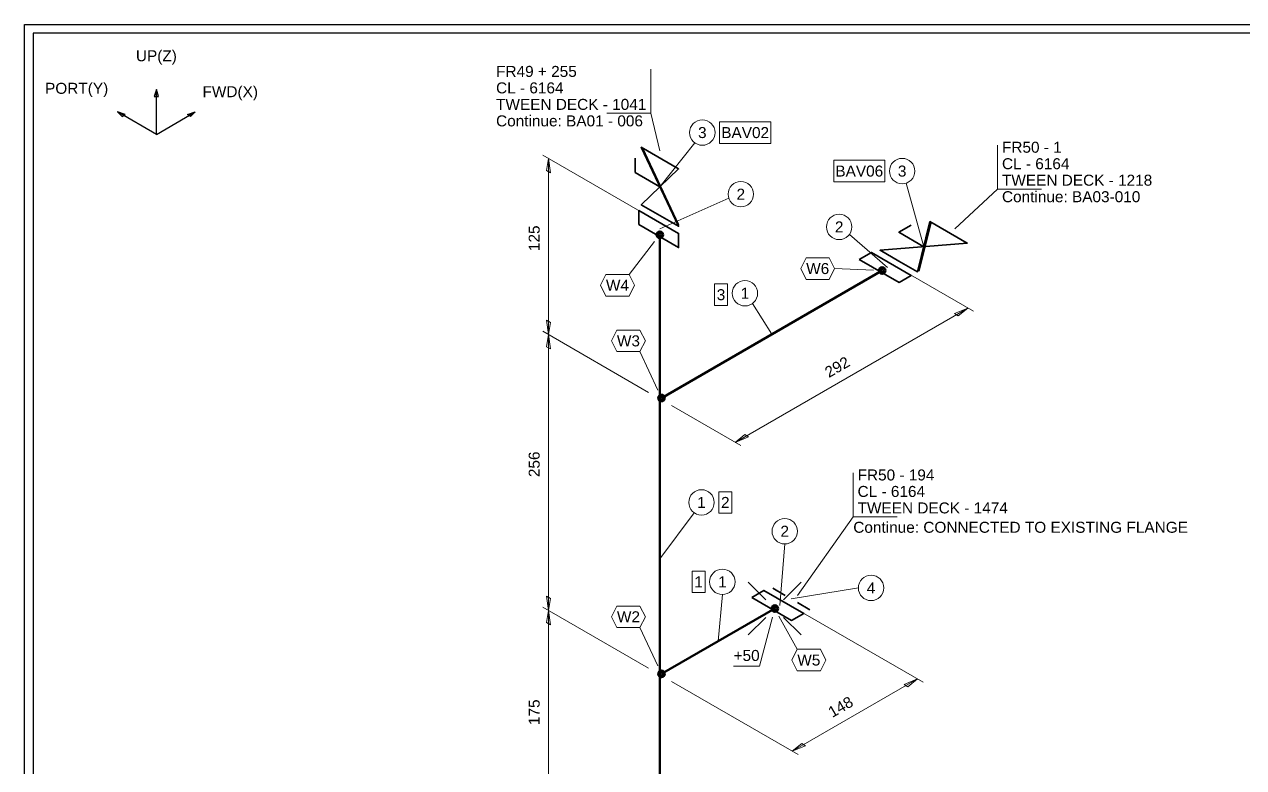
# Model space of a CAD drawing. Header units: millimetres. Extents: x 0 to 420, y 0 to 297.
# Drawn here: x 0 to 277.1, y 128 to 297 of the extents above; entities that cross this region are included whole.
import ezdxf
from ezdxf.enums import TextEntityAlignment as Align

# ---------------------------------------------------------------- set-up
doc = ezdxf.new("R2010")
doc.units = ezdxf.units.MM
for name, color, linetype in [('I_Coordinates', 11, 'Continuous'), ('I_CutNumbers', 10, 'Continuous'), ('I_Dimensions', 4, 'Continuous'), ('I_OtherComponents', 2, 'Continuous'), ('I_PartNumbers', 9, 'Continuous'), ('I_Pipes', 1, 'Continuous'), ('I_Tags', 8, 'Continuous'), ('SymbolsOnDrawingSheet', 1, 'Continuous')]:
    doc.layers.add(name, color=color, linetype=linetype)
doc.styles.add('Cadmatic Default Text', font='arial.ttf')

# ---------------------------------------------------------------- blocks, each defined once
blk = doc.blocks.new('SEDS_SPOOL_FORMAT_Gol_8')
at = {"layer": 'SymbolsOnDrawingSheet', "linetype": 'ByBlock', "lineweight": -3, "flags": 128}
for points in [[(0, 297), (420, 297), (420, 0), (0, 0), (0, 297)], [(418.01, 295.01), (2, 295.01)], [(2, 295.01), (2, 2)]]:
    blk.add_lwpolyline(points, dxfattribs=at)
blk = doc.blocks.new('BA01728716698_PRT_32_3')
at = {"layer": 'I_OtherComponents', "linetype": 'ByBlock', "lineweight": 35}
blk.add_line((96.69, 228.11), (88.49, 245.59), dxfattribs=at)
at = {"layer": 'I_OtherComponents', "linetype": 'ByBlock', "lineweight": 35, "flags": 128}
for points in [[(92.45, 230.24), (88.21, 232.69), (96.69, 240.85), (88.21, 245.75), (96.69, 227.79), (92.45, 230.24)], [(92.45, 236.77), (86.79, 240.03), (86.79, 243.3)]]:
    blk.add_lwpolyline(points, dxfattribs=at)
at = {"layer": 'I_OtherComponents', "flags": 1}
blk.add_attdef('ValvePos', (92.45, 236.77), '', height=2.5, dxfattribs=at)
blk = doc.blocks.new('BA01728716698_PRT_33_3')
at = {"layer": 'I_OtherComponents', "linetype": 'ByBlock', "lineweight": 35, "flags": 128}
blk.add_lwpolyline([(87.64, 228.17), (87.64, 231.38), (96.69, 226.16), (96.69, 222.94), (87.64, 228.17)], dxfattribs=at)
at = {"layer": 'I_OtherComponents', "linetype": 'ByBlock', "lineweight": 50}
for radius in [0.75, 0.375]:
    blk.add_circle((92.45, 225.88), radius, dxfattribs=at)
blk = doc.blocks.new('BA01728716698_PRT_34_3')
at = {"layer": 'I_Pipes', "linetype": 'ByBlock', "lineweight": 50}
blk.add_line((92.45, 78.53), (92.45, 225.88), dxfattribs=at)
blk = doc.blocks.new('BA01728716698_PRT_86_3')
at = {"layer": 'I_OtherComponents', "linetype": 'ByBlock', "lineweight": 35}
blk.add_line((151.28, 217.61), (154.11, 228.72), dxfattribs=at)
at = {"layer": 'I_OtherComponents', "linetype": 'ByBlock', "lineweight": 35, "flags": 128}
for points in [[(146.76, 219.9), (142.51, 222.35), (162.31, 223.98), (153.83, 228.88), (151, 217.45), (146.76, 219.9)], [(152.41, 223.16), (146.76, 226.43), (149.58, 228.06)]]:
    blk.add_lwpolyline(points, dxfattribs=at)
at = {"layer": 'I_OtherComponents', "flags": 1}
blk.add_attdef('ValvePos', (152.41, 223.16), '', height=2.5, dxfattribs=at)
blk = doc.blocks.new('BA01728716698_PRT_87_3')
at = {"layer": 'I_OtherComponents', "linetype": 'ByBlock', "lineweight": 35, "flags": 128}
blk.add_lwpolyline([(137.75, 220.25), (140.53, 221.86), (149.58, 216.63), (146.8, 215.03), (137.75, 220.25)], dxfattribs=at)
at = {"layer": 'I_OtherComponents', "linetype": 'ByBlock', "lineweight": 50}
for radius in [0.75, 0.375]:
    blk.add_circle((142.98, 217.72), radius, dxfattribs=at)
blk = doc.blocks.new('BA01728716698_PRT_88_3')
at = {"layer": 'I_Pipes', "linetype": 'ByBlock', "lineweight": 50}
blk.add_line((142.98, 217.72), (92.8, 188.75), dxfattribs=at)
blk = doc.blocks.new('BA01728716698_PRT_89_3')
at = {"layer": 'I_OtherComponents', "linetype": 'ByBlock', "lineweight": 35, "flags": 128}
blk.add_lwpolyline([(113.32, 143.41), (116.1, 145.02), (125.15, 139.79), (122.37, 138.19), (113.32, 143.41)], dxfattribs=at)
at = {"layer": 'I_OtherComponents', "linetype": 'ByBlock', "lineweight": 50}
for radius in [0.75, 0.375]:
    blk.add_circle((118.55, 140.88), radius, dxfattribs=at)
blk = doc.blocks.new('BA01728716698_PRT_90_3')
at = {"layer": 'I_Pipes', "linetype": 'ByBlock', "lineweight": 50}
blk.add_line((118.55, 140.88), (92.8, 126.02), dxfattribs=at)
blk = doc.blocks.new('BA01728716698_PRT_93_3')
at = {"layer": 'I_OtherComponents', "linetype": 'ByBlock', "lineweight": 35}
for p, q in [((120.9, 143.87), (118.08, 145.51)), ((126.56, 140.61), (123.73, 142.24))]:
    blk.add_line(p, q, dxfattribs=at)
blk = doc.blocks.new('BA01728716698_DIM_0_3')
at = {"layer": 'I_Dimensions', "linetype": 'ByBlock', "lineweight": 0}
for p, q in [((65.82, 141.19), (89.85, 127.31)), ((67.12, 90.44), (67.12, 140.44)), ((89.85, 77.31), (65.82, 91.19))]:
    blk.add_line(p, q, dxfattribs=at)
at = {"layer": 'I_Dimensions', "linetype": 'ByBlock', "lineweight": 0, "flags": 128}
for points in [[(67.12, 140.44), (67.55, 137.19), (66.68, 137.69), (67.12, 140.44)], [(67.12, 90.44), (67.55, 93.19), (66.68, 93.69), (67.12, 90.44)]]:
    blk.add_lwpolyline(points, dxfattribs=at)
at = {"layer": 'I_Dimensions', "linetype": 'ByBlock', "lineweight": 0, "style": 'Cadmatic Default Text'}
blk.add_text('175', height=2.5, rotation=90, dxfattribs=at).set_placement((63.87, 117.31), align=Align.MIDDLE_CENTER)
blk = doc.blocks.new('BA01728716698_DIM_1_3')
at = {"layer": 'I_Dimensions', "linetype": 'ByBlock', "lineweight": 0}
for p, q in [((65.82, 203.92), (89.85, 190.04)), ((67.12, 140.44), (67.12, 203.17)), ((89.85, 127.31), (65.82, 141.19))]:
    blk.add_line(p, q, dxfattribs=at)
at = {"layer": 'I_Dimensions', "linetype": 'ByBlock', "lineweight": 0, "flags": 128}
for points in [[(67.12, 203.17), (67.55, 199.92), (66.68, 200.42), (67.12, 203.17)], [(67.12, 140.44), (67.55, 143.19), (66.68, 143.69), (67.12, 140.44)]]:
    blk.add_lwpolyline(points, dxfattribs=at)
at = {"layer": 'I_Dimensions', "linetype": 'ByBlock', "lineweight": 0, "style": 'Cadmatic Default Text'}
blk.add_text('256', height=2.5, rotation=90, dxfattribs=at).set_placement((63.87, 173.68), align=Align.MIDDLE_CENTER)
blk = doc.blocks.new('BA01728716698_DIM_2_3')
at = {"layer": 'I_Dimensions', "linetype": 'ByBlock', "lineweight": 0}
for p, q in [((65.82, 243.98), (89.85, 230.1)), ((67.12, 203.17), (67.12, 243.23)), ((89.85, 190.04), (65.82, 203.92))]:
    blk.add_line(p, q, dxfattribs=at)
at = {"layer": 'I_Dimensions', "linetype": 'ByBlock', "lineweight": 0, "flags": 128}
for points in [[(67.12, 243.23), (67.55, 239.98), (66.68, 240.48), (67.12, 243.23)], [(67.12, 203.17), (67.55, 205.92), (66.68, 206.42), (67.12, 203.17)]]:
    blk.add_lwpolyline(points, dxfattribs=at)
at = {"layer": 'I_Dimensions', "linetype": 'ByBlock', "lineweight": 0, "style": 'Cadmatic Default Text'}
blk.add_text('125', height=2.5, rotation=90, dxfattribs=at).set_placement((63.87, 225.07), align=Align.MIDDLE_CENTER)
blk = doc.blocks.new('BA01728716698_DIM_3_3')
at = {"layer": 'I_Dimensions', "linetype": 'ByBlock', "lineweight": 0}
for p, q in [((152.3, 124.12), (123.5, 140.74)), ((122.54, 108.44), (151, 124.87)), ((95.05, 124.31), (123.84, 107.69))]:
    blk.add_line(p, q, dxfattribs=at)
at = {"layer": 'I_Dimensions', "linetype": 'ByBlock', "lineweight": 0, "flags": 128}
for points in [[(151, 124.87), (148.83, 123.12), (147.97, 123.62), (151, 124.87)], [(122.54, 108.44), (125.57, 109.69), (124.71, 110.19), (122.54, 108.44)]]:
    blk.add_lwpolyline(points, dxfattribs=at)
at = {"layer": 'I_Dimensions', "linetype": 'ByBlock', "lineweight": 0, "style": 'Cadmatic Default Text'}
blk.add_text('148', height=2.5, rotation=30, dxfattribs=at).set_placement((133.52, 118.53), align=Align.MIDDLE_CENTER)
blk = doc.blocks.new('BA01728716698_DIM_4_3')
at = {"layer": 'I_Dimensions', "linetype": 'ByBlock', "lineweight": 0}
for p, q in [((163.74, 208.46), (147.94, 217.58)), ((109.55, 178.67), (162.44, 209.21)), ((95.05, 187.04), (110.85, 177.92))]:
    blk.add_line(p, q, dxfattribs=at)
at = {"layer": 'I_Dimensions', "linetype": 'ByBlock', "lineweight": 0, "flags": 128}
for points in [[(162.44, 209.21), (160.28, 207.46), (159.41, 207.96), (162.44, 209.21)], [(109.55, 178.67), (112.58, 179.92), (111.72, 180.42), (109.55, 178.67)]]:
    blk.add_lwpolyline(points, dxfattribs=at)
at = {"layer": 'I_Dimensions', "linetype": 'ByBlock', "lineweight": 0, "style": 'Cadmatic Default Text'}
blk.add_text('292', height=2.5, rotation=30, dxfattribs=at).set_placement((132.75, 195.81), align=Align.MIDDLE_CENTER)
blk = doc.blocks.new('BA01728716698_CRD_1_3')
at = {"layer": 'I_Coordinates', "linetype": 'ByBlock', "lineweight": 0}
blk.add_line((169.2, 236.27), (159.48, 227.25), dxfattribs=at)
at = {"layer": 'I_Coordinates', "linetype": 'ByBlock', "lineweight": 0, "flags": 128}
blk.add_lwpolyline([(169.2, 246.27), (169.2, 236.27), (179.2, 236.27)], dxfattribs=at)
at = {"layer": 'I_Coordinates', "linetype": 'ByBlock', "lineweight": 0, "style": 'Cadmatic Default Text'}
for s, p in [('FR50 - 1', (170.2, 244.52)), ('CL - 6164', (170.2, 240.77)), ('TWEEN DECK - 1218', (170.2, 237.02)), ('Continue: BA03-010', (170.2, 233.27))]:
    blk.add_text(s, height=2.5, dxfattribs=at).set_placement(p)
blk = doc.blocks.new('BA01728716698_CRD_3_3')
at = {"layer": 'I_Coordinates', "linetype": 'ByBlock', "lineweight": 0}
blk.add_line((90.37, 253.51), (92.45, 244.93), dxfattribs=at)
at = {"layer": 'I_Coordinates', "linetype": 'ByBlock', "lineweight": 0, "flags": 128}
blk.add_lwpolyline([(90.37, 263.51), (90.37, 253.51), (80.37, 253.51)], dxfattribs=at)
at = {"layer": 'I_Coordinates', "linetype": 'ByBlock', "lineweight": 0, "style": 'Cadmatic Default Text'}
for s, p in [('FR49 + 255', (55.21, 261.76)), ('CL - 6164', (55.21, 258.01)), ('TWEEN DECK - 1041', (55.21, 254.26)), ('Continue: BA01 - 006', (55.21, 250.51))]:
    blk.add_text(s, height=2.5, dxfattribs=at).set_placement(p)
blk = doc.blocks.new('BA01728716698_PTN_0_3')
at = {"layer": 'I_PartNumbers', "linetype": 'ByBlock', "lineweight": 0}
blk.add_line((108.09, 234.19), (92.45, 227.24), dxfattribs=at)
blk.add_circle((110.85, 235.09), 2.89, dxfattribs=at)
at = {"layer": 'I_PartNumbers', "linetype": 'ByBlock', "lineweight": 0, "style": 'Cadmatic Default Text'}
blk.add_text('2', height=2.5, dxfattribs=at).set_placement((110.85, 235.09), align=Align.MIDDLE_CENTER)
blk = doc.blocks.new('BA01728716698_PTN_1_3')
at = {"layer": 'I_PartNumbers', "linetype": 'ByBlock', "lineweight": 0}
blk.add_line((100.39, 246.76), (92.45, 236.77), dxfattribs=at)
blk.add_circle((102.09, 249.1), 2.89, dxfattribs=at)
at = {"layer": 'I_PartNumbers', "linetype": 'ByBlock', "lineweight": 0, "style": 'Cadmatic Default Text'}
blk.add_text('3', height=2.5, dxfattribs=at).set_placement((102.09, 249.1), align=Align.MIDDLE_CENTER)
blk = doc.blocks.new('BA01728716698_PTN_2_3')
at = {"layer": 'I_PartNumbers', "linetype": 'ByBlock', "lineweight": 0}
blk.add_line((113.48, 210.23), (117.89, 203.23), dxfattribs=at)
blk.add_circle((111.78, 212.57), 2.89, dxfattribs=at)
at = {"layer": 'I_PartNumbers', "linetype": 'ByBlock', "lineweight": 0, "style": 'Cadmatic Default Text'}
blk.add_text('1', height=2.5, dxfattribs=at).set_placement((111.78, 212.57), align=Align.MIDDLE_CENTER)
blk = doc.blocks.new('BA01728716698_PTN_3_3')
at = {"layer": 'I_PartNumbers', "linetype": 'ByBlock', "lineweight": 0}
blk.add_line((148.4, 237.6), (152.41, 223.16), dxfattribs=at)
blk.add_circle((147.51, 240.35), 2.89, dxfattribs=at)
at = {"layer": 'I_PartNumbers', "linetype": 'ByBlock', "lineweight": 0, "style": 'Cadmatic Default Text'}
blk.add_text('3', height=2.5, dxfattribs=at).set_placement((147.51, 240.35), align=Align.MIDDLE_CENTER)
blk = doc.blocks.new('BA01728716698_PTN_4_3')
at = {"layer": 'I_PartNumbers', "linetype": 'ByBlock', "lineweight": 0}
blk.add_line((135.54, 225.95), (144.16, 218.4), dxfattribs=at)
blk.add_circle((133.2, 227.65), 2.89, dxfattribs=at)
at = {"layer": 'I_PartNumbers', "linetype": 'ByBlock', "lineweight": 0, "style": 'Cadmatic Default Text'}
blk.add_text('2', height=2.5, dxfattribs=at).set_placement((133.2, 227.65), align=Align.MIDDLE_CENTER)
blk = doc.blocks.new('BA01728716698_PTN_5_3')
at = {"layer": 'I_PartNumbers', "linetype": 'ByBlock', "lineweight": 0}
blk.add_line((100.21, 162.66), (92.45, 152.21), dxfattribs=at)
blk.add_circle((101.91, 165.01), 2.89, dxfattribs=at)
at = {"layer": 'I_PartNumbers', "linetype": 'ByBlock', "lineweight": 0, "style": 'Cadmatic Default Text'}
blk.add_text('1', height=2.5, dxfattribs=at).set_placement((101.91, 165.01), align=Align.MIDDLE_CENTER)
blk = doc.blocks.new('BA01728716698_PTN_7_3')
at = {"layer": 'I_PartNumbers', "linetype": 'ByBlock', "lineweight": 0}
blk.add_line((120.82, 155.56), (119.73, 141.56), dxfattribs=at)
blk.add_circle((120.82, 158.45), 2.89, dxfattribs=at)
at = {"layer": 'I_PartNumbers', "linetype": 'ByBlock', "lineweight": 0, "style": 'Cadmatic Default Text'}
blk.add_text('2', height=2.5, dxfattribs=at).set_placement((120.82, 158.45), align=Align.MIDDLE_CENTER)
blk = doc.blocks.new('BA01728716698_PTN_8_3')
at = {"layer": 'I_PartNumbers', "linetype": 'ByBlock', "lineweight": 0}
blk.add_line((137.56, 145.57), (122.32, 143.06), dxfattribs=at)
blk.add_circle((140.45, 145.57), 2.89, dxfattribs=at)
at = {"layer": 'I_PartNumbers', "linetype": 'ByBlock', "lineweight": 0, "style": 'Cadmatic Default Text'}
blk.add_text('4', height=2.5, dxfattribs=at).set_placement((140.45, 145.57), align=Align.MIDDLE_CENTER)
blk = doc.blocks.new('BA01728716698_PTN_9_3')
at = {"layer": 'I_PartNumbers', "linetype": 'ByBlock', "lineweight": 0}
blk.add_line((106.65, 144.06), (105.68, 133.45), dxfattribs=at)
blk.add_circle((106.65, 146.95), 2.89, dxfattribs=at)
at = {"layer": 'I_PartNumbers', "linetype": 'ByBlock', "lineweight": 0, "style": 'Cadmatic Default Text'}
blk.add_text('1', height=2.5, dxfattribs=at).set_placement((106.65, 146.95), align=Align.MIDDLE_CENTER)
blk = doc.blocks.new('BA01728716698_CUT_10_3')
at = {"layer": 'I_CutNumbers', "linetype": 'ByBlock', "lineweight": 0, "flags": 128}
blk.add_lwpolyline([(107.81, 209.79), (107.81, 214.69), (104.87, 214.69), (104.87, 209.79), (107.81, 209.79)], dxfattribs=at)
at = {"layer": 'I_CutNumbers', "linetype": 'ByBlock', "lineweight": 0, "style": 'Cadmatic Default Text'}
blk.add_text('3', height=2.5, dxfattribs=at).set_placement((106.34, 212.24), align=Align.MIDDLE_CENTER)
blk = doc.blocks.new('BA01728716698_CUT_11_3')
at = {"layer": 'I_CutNumbers', "linetype": 'ByBlock', "lineweight": 0, "flags": 128}
blk.add_lwpolyline([(108.79, 162.56), (108.79, 167.45), (105.84, 167.45), (105.84, 162.56), (108.79, 162.56)], dxfattribs=at)
at = {"layer": 'I_CutNumbers', "linetype": 'ByBlock', "lineweight": 0, "style": 'Cadmatic Default Text'}
blk.add_text('2', height=2.5, dxfattribs=at).set_placement((107.31, 165.01), align=Align.MIDDLE_CENTER)
blk = doc.blocks.new('BA01728716698_CUT_12_3')
at = {"layer": 'I_CutNumbers', "linetype": 'ByBlock', "lineweight": 0, "flags": 128}
blk.add_lwpolyline([(102.71, 144.5), (102.71, 149.4), (99.77, 149.4), (99.77, 144.5), (102.71, 144.5)], dxfattribs=at)
at = {"layer": 'I_CutNumbers', "linetype": 'ByBlock', "lineweight": 0, "style": 'Cadmatic Default Text'}
blk.add_text('1', height=2.5, dxfattribs=at).set_placement((101.24, 146.95), align=Align.MIDDLE_CENTER)
blk = doc.blocks.new('BA01728716698_vpo_13_3')
at = {"layer": 'I_Tags', "linetype": 'ByBlock', "lineweight": 0, "flags": 128}
blk.add_lwpolyline([(117.64, 246.65), (117.64, 251.54), (106.03, 251.54), (106.03, 246.65), (117.64, 246.65)], dxfattribs=at)
at = {"layer": 'I_Tags', "linetype": 'ByBlock', "lineweight": 0, "style": 'Cadmatic Default Text'}
blk.add_text('BAV02', height=2.5, dxfattribs=at).set_placement((111.83, 249.1), align=Align.MIDDLE_CENTER)
blk = doc.blocks.new('BA01728716698_vpo_14_3')
at = {"layer": 'I_Tags', "linetype": 'ByBlock', "lineweight": 0, "flags": 128}
blk.add_lwpolyline([(143.57, 237.9), (143.57, 242.8), (131.96, 242.8), (131.96, 237.9), (143.57, 237.9)], dxfattribs=at)
at = {"layer": 'I_Tags', "linetype": 'ByBlock', "lineweight": 0, "style": 'Cadmatic Default Text'}
blk.add_text('BAV06', height=2.5, dxfattribs=at).set_placement((137.77, 240.35), align=Align.MIDDLE_CENTER)
blk = doc.blocks.new('Pi_Weld_0')
at = {"layer": 'I_Tags', "linetype": 'ByBlock', "lineweight": 0, "flags": 128}
for points in [[(2.62, 2.45), (8.42, 9.91)], [(-2.62, 2.45), (-3.84, 0)], [(-3.84, 0), (-2.62, -2.45)], [(2.62, 2.45), (-2.62, 2.45)], [(3.84, 0), (2.62, 2.45)], [(2.62, -2.45), (3.84, 0)], [(-2.62, -2.45), (2.62, -2.45)]]:
    blk.add_lwpolyline(points, dxfattribs=at)
at = {"layer": 'I_Tags', "linetype": 'ByBlock', "lineweight": 0, "style": 'Cadmatic Default Text'}
blk.add_text('W4', height=2.5, dxfattribs=at).set_placement((0, 0), align=Align.MIDDLE_CENTER)
blk = doc.blocks.new('Pi_Weld_1')
at = {"layer": 'I_Tags', "linetype": 'ByBlock', "lineweight": 0, "flags": 128}
for points in [[(-2.62, 2.45), (-3.84, 0)], [(-3.84, 0), (-2.62, -2.45)], [(2.62, 2.45), (-2.62, 2.45)], [(3.84, 0), (2.62, 2.45)], [(2.62, -2.45), (3.84, 0)], [(-2.62, -2.45), (2.62, -2.45)], [(2.62, -2.45), (6.66, -11.18)]]:
    blk.add_lwpolyline(points, dxfattribs=at)
at = {"layer": 'I_Tags', "linetype": 'ByBlock', "lineweight": 0, "style": 'Cadmatic Default Text'}
blk.add_text('W3', height=2.5, dxfattribs=at).set_placement((0, 0), align=Align.MIDDLE_CENTER)
blk = doc.blocks.new('Pi_Weld_2')
at = {"layer": 'I_Tags', "linetype": 'ByBlock', "lineweight": 0, "flags": 128}
for points in [[(-2.62, 2.45), (-3.84, 0)], [(-3.84, 0), (-2.62, -2.45)], [(2.62, 2.45), (-2.62, 2.45)], [(3.84, 0), (2.62, 2.45)], [(2.62, -2.45), (3.84, 0)], [(-2.62, -2.45), (2.62, -2.45)], [(2.62, -2.45), (6.66, -11.18)]]:
    blk.add_lwpolyline(points, dxfattribs=at)
at = {"layer": 'I_Tags', "linetype": 'ByBlock', "lineweight": 0, "style": 'Cadmatic Default Text'}
blk.add_text('W2', height=2.5, dxfattribs=at).set_placement((0, 0), align=Align.MIDDLE_CENTER)
blk = doc.blocks.new('Pi_Weld_4')
at = {"layer": 'I_Tags', "linetype": 'ByBlock', "lineweight": 0, "flags": 128}
for points in [[(-2.62, 2.45), (-3.84, 0)], [(-3.84, 0), (-2.62, -2.45)], [(2.62, 2.45), (-2.62, 2.45)], [(3.84, 0), (2.62, 2.45)], [(2.62, -2.45), (3.84, 0)], [(3.84, 0), (12.66, -0.38)], [(-2.62, -2.45), (2.62, -2.45)]]:
    blk.add_lwpolyline(points, dxfattribs=at)
at = {"layer": 'I_Tags', "linetype": 'ByBlock', "lineweight": 0, "style": 'Cadmatic Default Text'}
blk.add_text('W6', height=2.5, dxfattribs=at).set_placement((0, 0), align=Align.MIDDLE_CENTER)
blk = doc.blocks.new('Pi_FieldWeld_6')
at = {"layer": 'I_Tags', "linetype": 'ByBlock', "lineweight": 0, "flags": 128}
for points in [[(-9.76, 13.7), (-13.76, 17.7)], [(-5.76, 13.7), (-1.76, 17.7)], [(-9.76, 9.7), (-13.76, 5.7)], [(-2.62, 2.45), (-6.79, 9.95)], [(-5.76, 9.7), (-1.76, 5.7)], [(-2.62, 2.45), (-3.84, 0)], [(-3.84, 0), (-2.62, -2.45)], [(2.62, 2.45), (-2.62, 2.45)], [(3.84, 0), (2.62, 2.45)], [(2.62, -2.45), (3.84, 0)], [(-2.62, -2.45), (2.62, -2.45)]]:
    blk.add_lwpolyline(points, dxfattribs=at)
at = {"layer": 'I_Tags', "linetype": 'ByBlock', "lineweight": 0, "style": 'Cadmatic Default Text'}
blk.add_text('W5', height=2.5, dxfattribs=at).set_placement((0, 0), align=Align.MIDDLE_CENTER)
blk = doc.blocks.new('Pi_ExtraLength2_7')
at = {"layer": 'I_Tags', "linetype": 'ByBlock', "lineweight": 0, "flags": 128}
for points in [[(2.96, -2.45), (5.88, 8.72)], [(-2.96, -2.45), (2.96, -2.45)]]:
    blk.add_lwpolyline(points, dxfattribs=at)
at = {"layer": 'I_Tags', "linetype": 'ByBlock', "lineweight": 0, "style": 'Cadmatic Default Text'}
blk.add_text('+50', height=2.5, dxfattribs=at).set_placement((0, 0), align=Align.MIDDLE_CENTER)

msp = doc.modelspace()

# ---------------------------------------------------------------- linework, layer by layer
at = {"layer": 'I_Coordinates', "linetype": 'ByBlock', "lineweight": 0}
msp.add_line((188.38, 185.06), (175.73, 167.17), dxfattribs=at)
at = {"layer": 'I_Coordinates', "linetype": 'ByBlock', "lineweight": 0, "flags": 128}
msp.add_lwpolyline([(188.38, 195.06), (188.38, 185.06), (198.38, 185.06)], dxfattribs=at)
at = {"layer": 'I_OtherComponents', "linetype": 'ByBlock', "lineweight": 50}
for centre, radius in [((144.8, 212.05), 0.75), ((144.8, 212.05), 0.375), ((144.8, 149.32), 0.75), ((144.8, 149.32), 0.375)]:
    msp.add_circle(centre, radius, dxfattribs=at)
at = {"layer": 'SymbolsOnDrawingSheet', "linetype": 'ByBlock', "lineweight": 25, "flags": 128}
for points in [[(30.5, 280.57), (30, 282.21), (29.5, 280.57), (30.5, 280.57)], [(30, 272), (30, 282.21)], [(30, 272), (21.16, 277.1)], [(22.93, 276.49), (21.16, 277.1), (22.22, 276.08), (22.93, 276.49)], [(30, 272), (38.84, 277.1)], [(37.07, 276.49), (38.84, 277.1), (37.78, 276.08), (37.07, 276.49)]]:
    msp.add_lwpolyline(points, dxfattribs=at)

# ---------------------------------------------------------------- block references
at = {"layer": 'I_Coordinates', "lineweight": 0}
for name in ['BA01728716698_CRD_3_3', 'BA01728716698_CRD_1_3']:
    msp.add_blockref(name, (52, 23.3), dxfattribs=at)
at = {"layer": 'I_CutNumbers', "lineweight": 0}
for name in ['BA01728716698_CUT_10_3', 'BA01728716698_CUT_11_3', 'BA01728716698_CUT_12_3']:
    msp.add_blockref(name, (52, 23.3), dxfattribs=at)
at = {"layer": 'I_Dimensions', "lineweight": 0}
for name in ['BA01728716698_DIM_2_3', 'BA01728716698_DIM_4_3', 'BA01728716698_DIM_1_3', 'BA01728716698_DIM_0_3', 'BA01728716698_DIM_3_3']:
    msp.add_blockref(name, (52, 23.3), dxfattribs=at)
at = {"layer": 'I_OtherComponents', "lineweight": 35}
for name in ['BA01728716698_PRT_32_3', 'BA01728716698_PRT_33_3', 'BA01728716698_PRT_86_3', 'BA01728716698_PRT_87_3', 'BA01728716698_PRT_89_3', 'BA01728716698_PRT_93_3']:
    msp.add_blockref(name, (52, 23.3), dxfattribs=at)
at = {"layer": 'I_PartNumbers', "lineweight": 0}
for name in ['BA01728716698_PTN_1_3', 'BA01728716698_PTN_3_3', 'BA01728716698_PTN_0_3', 'BA01728716698_PTN_4_3', 'BA01728716698_PTN_2_3', 'BA01728716698_PTN_5_3', 'BA01728716698_PTN_7_3', 'BA01728716698_PTN_9_3', 'BA01728716698_PTN_8_3']:
    msp.add_blockref(name, (52, 23.3), dxfattribs=at)
at = {"layer": 'I_Pipes', "lineweight": 50}
for name in ['BA01728716698_PRT_34_3', 'BA01728716698_PRT_88_3', 'BA01728716698_PRT_90_3']:
    msp.add_blockref(name, (52, 23.3), dxfattribs=at)
at = {"layer": 'I_Tags', "lineweight": 0}
for name in ['BA01728716698_vpo_13_3', 'BA01728716698_vpo_14_3']:
    msp.add_blockref(name, (52, 23.3), dxfattribs=at)
at = {"layer": 'I_Tags'}
for name, p in [('Pi_Weld_0', (134.81, 237.69)), ('Pi_Weld_4', (180.32, 241.48)), ('Pi_Weld_1', (137.3, 225.04)), ('Pi_FieldWeld_6', (178.3, 152.48)), ('Pi_Weld_2', (137.3, 162.31)), ('Pi_ExtraLength2_7', (164.16, 153.52))]:
    msp.add_blockref(name, p, dxfattribs=at)
at = {"layer": 'SymbolsOnDrawingSheet'}
msp.add_blockref('SEDS_SPOOL_FORMAT_Gol_8', (0, 0), dxfattribs=at)

# ---------------------------------------------------------------- texts
at = {"layer": 'I_Coordinates', "linetype": 'ByBlock', "lineweight": 0, "style": 'Cadmatic Default Text'}
for s, p in [('FR50 - 194', (189.38, 193.31)), ('CL - 6164', (189.38, 189.56)), ('TWEEN DECK - 1474', (189.38, 185.81)), ('Continue: CONNECTED TO EXISTING FLANGE', (188.4, 181.41))]:
    msp.add_text(s, height=2.5, dxfattribs=at).set_placement(p)
at = {"layer": 'SymbolsOnDrawingSheet', "linetype": 'ByBlock', "lineweight": 25, "style": 'Cadmatic Default Text'}
for s, p in [('UP(Z)', (30, 289.86)), ('PORT(Y)', (11.88, 282.46)), ('FWD(X)', (46.79, 281.7))]:
    msp.add_text(s, height=2.5, dxfattribs=at).set_placement(p, align=Align.MIDDLE_CENTER)

doc.saveas('drawing.dxf')
